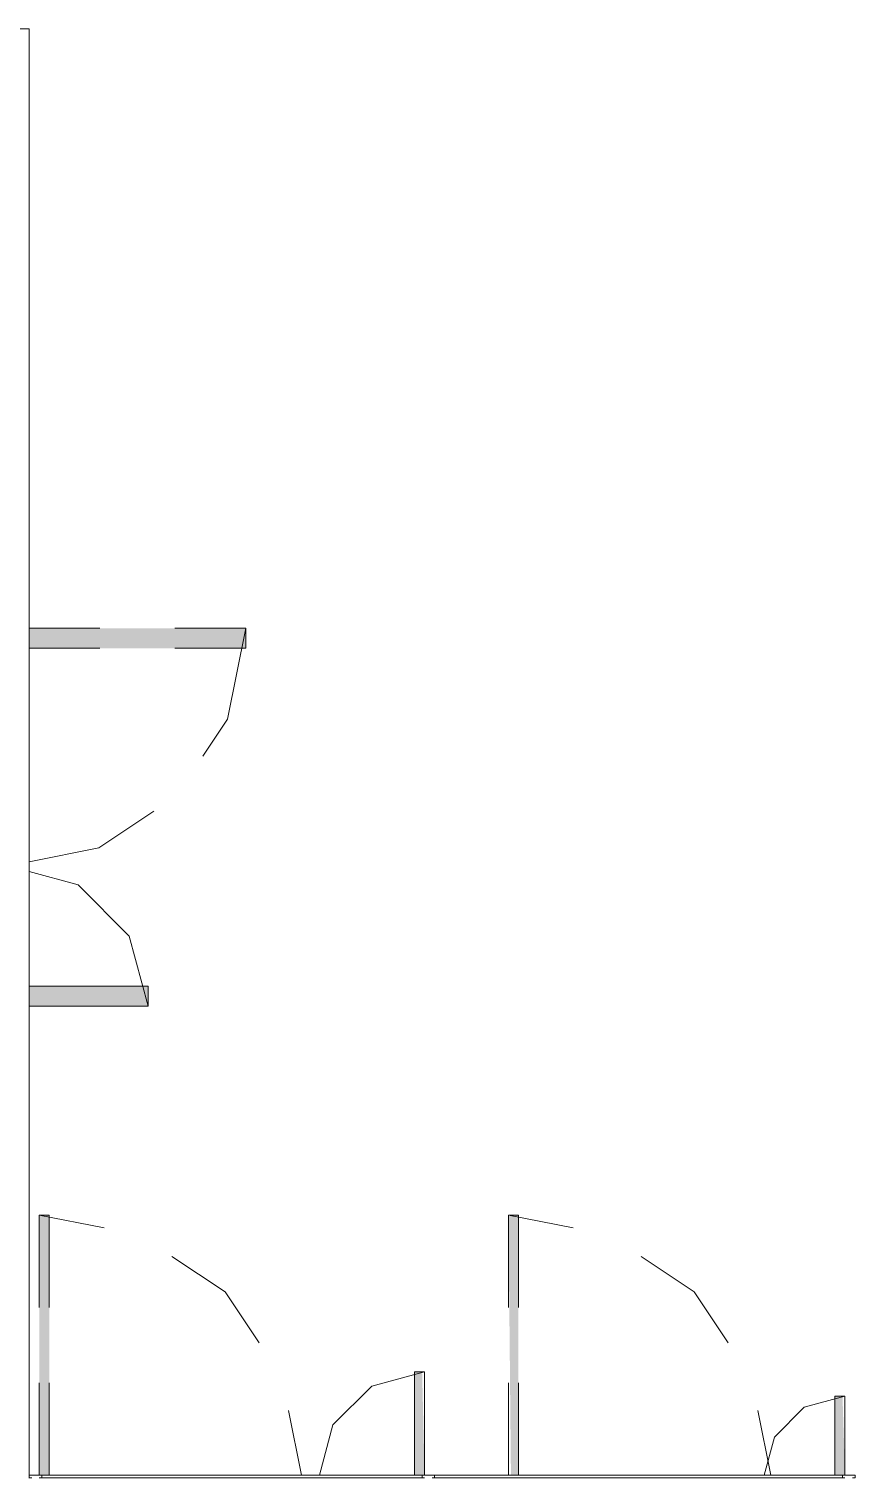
# Model space of a CAD drawing. Header units: millimetres. Extents: x -3817 to 677485, y -22715 to 103890.
# Drawn here: x 17715.87 to 17741.86, y -19434.12 to -19388.53 of the extents above; entities that cross this region are included whole.
import ezdxf

# ---------------------------------------------------------------- set-up
doc = ezdxf.new("R2010")
doc.units = ezdxf.units.MM
doc.layers.add('PDF _Геометрия', color=7, linetype='Continuous', true_color=0x1d1d1d)
doc.layers.add('PDF _Сплошная заливка', color=7, linetype='Continuous', true_color=0xffffff)

msp = doc.modelspace()

# ---------------------------------------------------------------- hatches: boundary and pattern name
at = {"layer": 'PDF _Сплошная заливка', "true_color": 0xe2e2e2, "transparency": 33554559}
for points in [[(17722.687, -19408.014), (17722.687, -19407.384), (17715.876, -19407.384), (17715.876, -19408.014), (17717.09, -19408.014)], [(17716.27, -19434.036), (17716.506, -19434.036), (17716.506, -19425.848), (17716.191, -19425.883), (17716.191, -19434.036)], [(17728.238, -19434.036), (17728.316, -19434.036), (17728.238, -19430.784), (17728.001, -19430.784), (17728.001, -19434.036)], [(17741.229, -19434.036), (17741.544, -19434.036), (17741.466, -19431.552), (17741.229, -19431.552), (17741.229, -19433.8)]]:
    msp.add_hatch(color=254, dxfattribs=at).paths.add_polyline_path(points)

# ---------------------------------------------------------------- linework, layer by layer
at = {"layer": 'PDF _Геометрия', "color": 7, "lineweight": 9}
for points in [[(17715.876, -19434.131), (17715.876, -19388.526), (17715.718, -19388.526), (17713.907, -19388.526), (17613.832, -19388.526), (17613.832, -19390.495), (17594.148, -19390.495)], [(17715.876, -19407.384), (17715.876, -19406.636)], [(17715.876, -19412.147), (17715.876, -19408.014)], [(17715.876, -19418.643), (17715.876, -19414.51)], [(17715.876, -19420.021), (17715.876, -19419.273)], [(17715.955, -19434.115), (17715.876, -19434.115), (17715.955, -19434.115), (17715.876, -19434.115), (17715.876, -19434.036), (17716.27, -19434.036), (17716.27, -19434.115), (17716.191, -19434.115)], [(17716.191, -19434.115), (17728.316, -19434.115), (17716.191, -19434.115)], [(17716.506, -19434.036), (17721.073, -19434.036), (17716.27, -19434.036), (17728.238, -19434.036), (17716.27, -19434.036)], [(17716.27, -19434.115), (17728.238, -19434.115), (17728.238, -19434.036), (17723.435, -19434.036), (17728.001, -19434.036)], [(17728.553, -19434.115), (17728.631, -19434.115), (17728.631, -19434.036), (17728.238, -19434.036), (17728.238, -19434.115), (17728.316, -19434.115)], [(17728.631, -19434.036), (17728.238, -19434.036)], [(17728.553, -19434.115), (17741.544, -19434.115), (17728.553, -19434.115)], [(17728.631, -19434.115), (17741.466, -19434.115), (17741.466, -19434.036), (17737.43, -19434.036), (17741.229, -19434.036)], [(17731.269, -19434.036), (17735.068, -19434.036), (17731.033, -19434.036), (17730.639, -19434.036)], [(17741.781, -19434.115), (17741.859, -19434.115), (17741.859, -19434.036), (17741.466, -19434.036), (17741.466, -19434.115), (17741.544, -19434.115)]]:
    msp.add_lwpolyline(points, dxfattribs=at)
at = {"layer": 'PDF _Геометрия', "color": 253, "lineweight": 9, "true_color": 0xaaaaaa}
for points in [[(17718.1, -19407.384), (17715.876, -19407.384)], [(17720.462, -19408.014), (17722.687, -19408.014), (17722.687, -19407.384), (17720.462, -19407.384)], [(17721.342, -19411.407), (17722.117, -19410.246), (17722.687, -19407.384)], [(17715.876, -19408.014), (17718.1, -19408.014)], [(17715.876, -19414.731), (17718.069, -19414.295), (17719.798, -19413.14)], [(17715.876, -19415.043), (17717.411, -19415.455), (17719.025, -19417.068), (17719.616, -19419.273)], [(17715.876, -19419.273), (17719.616, -19419.273), (17719.616, -19418.643), (17715.876, -19418.643)], [(17716.506, -19428.761), (17716.506, -19425.848), (17716.191, -19425.848), (17716.191, -19428.761)], [(17718.232, -19426.254), (17716.191, -19425.848)], [(17731.269, -19428.761), (17731.269, -19425.848), (17730.954, -19425.848), (17730.954, -19428.761)], [(17732.995, -19426.254), (17730.954, -19425.848)], [(17723.108, -19429.873), (17722.037, -19428.269), (17720.367, -19427.153)], [(17737.871, -19429.873), (17736.8, -19428.269), (17735.13, -19427.153)], [(17725.006, -19434.036), (17725.432, -19432.45), (17726.651, -19431.23), (17728.316, -19430.784)], [(17728.316, -19434.036), (17728.316, -19430.784), (17728.001, -19430.784), (17728.001, -19434.036)], [(17716.191, -19431.123), (17716.191, -19434.036)], [(17716.506, -19434.036), (17716.506, -19431.123)], [(17730.954, -19431.123), (17730.954, -19434.036)], [(17731.269, -19434.036), (17731.269, -19431.123)], [(17724.443, -19434.036), (17724.037, -19431.996)], [(17739.206, -19434.036), (17738.8, -19431.996)], [(17739.002, -19434.036), (17739.324, -19432.833), (17740.263, -19431.895), (17741.544, -19431.552)], [(17741.544, -19434.036), (17741.544, -19431.552), (17741.229, -19431.552), (17741.229, -19434.036)]]:
    msp.add_lwpolyline(points, dxfattribs=at)
at = {"layer": 'PDF _Геометрия', "color": 7, "lineweight": 9}
for points in [[(17716.27, -19434.036), (17721.073, -19434.036), (17716.27, -19434.036), (17715.876, -19434.036)], [(17728.238, -19434.036), (17723.435, -19434.036)], [(17741.466, -19434.036), (17728.631, -19434.036)], [(17735.068, -19434.036), (17731.033, -19434.036)], [(17741.466, -19434.036), (17737.43, -19434.036)], [(17741.859, -19434.036), (17741.466, -19434.036)]]:
    msp.add_lwpolyline(points, close=True, dxfattribs=at)
at = {"layer": 'PDF _Сплошная заливка', "color": 254, "lineweight": 35, "true_color": 0xe2e2e2, "transparency": 33554559}
for points in [[(17715.876, -19419.273), (17719.616, -19419.273), (17715.876, -19418.643), (17719.616, -19418.643)], [(17731.269, -19434.036), (17731.269, -19425.848), (17731.033, -19434.036), (17730.954, -19425.883)]]:
    msp.add_solid(points, dxfattribs=at)

doc.saveas('drawing.dxf')
